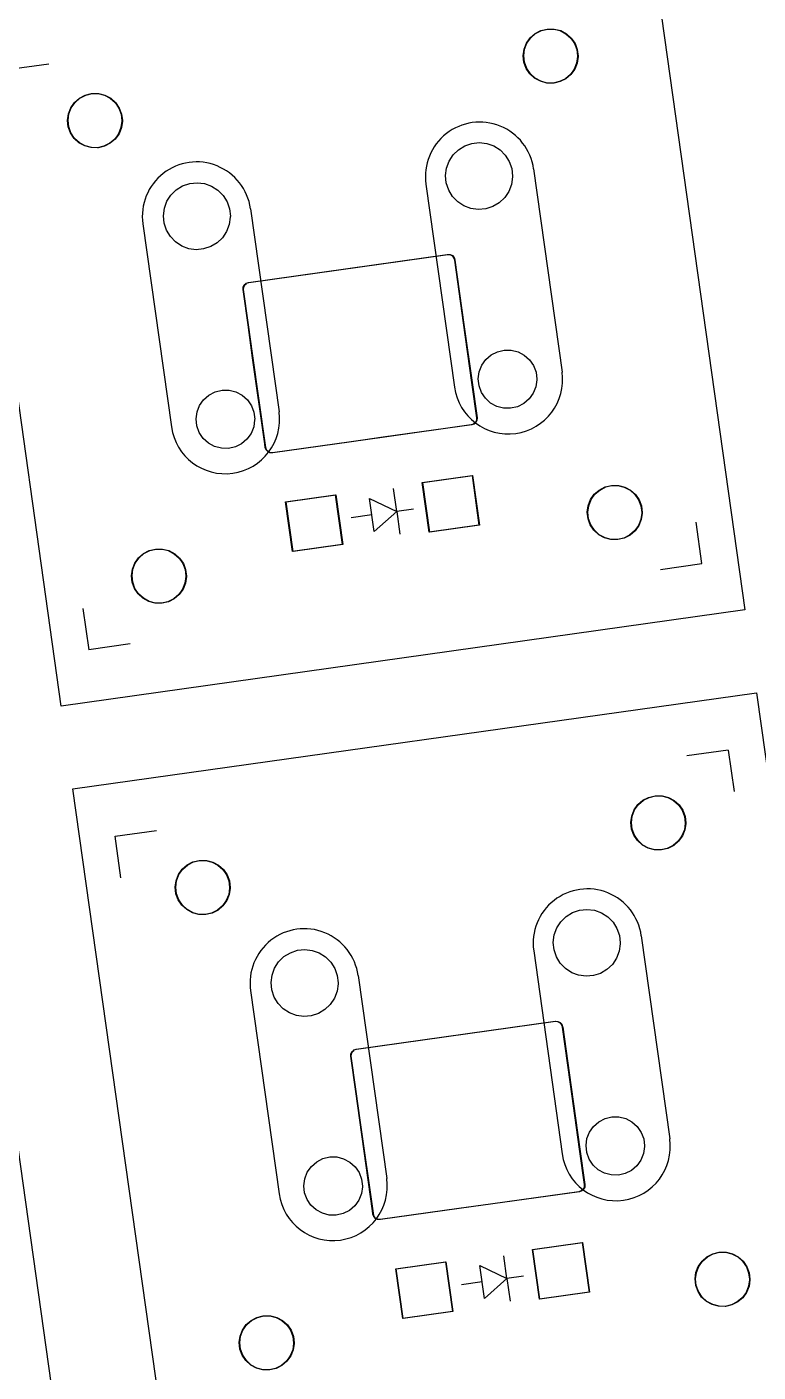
# Model space of a CAD drawing. Header units: inches. Extents: x 5 to 159, y 7 to 116.
# Drawn here: x 29.34 to 46.82, y 54.48 to 86.62 of the extents above; entities that cross this region are included whole.
import ezdxf

# ---------------------------------------------------------------- set-up
doc = ezdxf.new("R2010")
doc.units = ezdxf.units.IN
doc.header["$MEASUREMENT"] = 0
doc.layers.get('0').update_dxf_attribs({"color": 1})
doc.layers.add('KICAD_EXPORT', color=12, linetype='Continuous')

# ---------------------------------------------------------------- blocks, each defined once
blk = doc.blocks.new('switch')
for p, q in [((79.189, 28.239), (79.191, 23.339)), ((81.787, 28.239), (81.788, 23.34)), ((86.023, 28.239), (86.022, 23.34)), ((88.621, 28.239), (88.619, 23.339))]:
    blk.add_line(p, q)
for centre, start, end in [((80.488, 28.239), 0, 180.0351), ((87.322, 28.239), 359.9649, 180), ((80.489, 23.339), 180.0175, 0.0175), ((87.321, 23.339), 179.9825, 359.9825)]:
    blk.add_arc(centre, 1.299, start, end)

msp = doc.modelspace()

# ---------------------------------------------------------------- linework, layer by layer
at = {"layer": 'KICAD_EXPORT', "linetype": 'Continuous'}
for p, q in [((44.205, 89.027), (46.501, 72.687)), ((30.162, 70.391), (27.866, 86.73)), ((41.369, 86.356), (41.487, 86.458)), ((41.382, 86.356), (41.499, 86.458)), ((41.487, 86.458), (41.626, 86.53)), ((41.499, 86.458), (41.638, 86.53)), ((41.626, 86.53), (41.778, 86.567)), ((41.638, 86.53), (41.79, 86.567)), ((41.778, 86.567), (41.934, 86.566)), ((41.79, 86.567), (41.946, 86.566)), ((41.934, 86.566), (42.085, 86.528)), ((41.946, 86.566), (42.098, 86.528)), ((42.085, 86.528), (42.223, 86.455)), ((42.098, 86.528), (42.236, 86.455)), ((42.223, 86.455), (42.34, 86.351)), ((42.236, 86.455), (42.352, 86.351)), ((41.223, 86.083), (41.28, 86.228)), ((41.235, 86.083), (41.292, 86.228)), ((41.28, 86.228), (41.369, 86.356)), ((41.292, 86.228), (41.382, 86.356)), ((42.34, 86.351), (42.429, 86.222)), ((42.352, 86.351), (42.441, 86.222)), ((42.429, 86.222), (42.484, 86.076)), ((42.441, 86.222), (42.496, 86.076)), ((41.203, 85.928), (41.223, 86.083)), ((41.22, 85.772), (41.203, 85.928)), ((41.215, 85.928), (41.235, 86.083)), ((41.232, 85.772), (41.215, 85.928)), ((42.502, 85.907), (42.48, 85.753)), ((42.484, 86.076), (42.502, 85.921)), ((42.515, 85.907), (42.493, 85.753)), ((42.496, 86.076), (42.515, 85.921)), ((42.502, 85.921), (42.502, 85.907)), ((42.515, 85.921), (42.515, 85.907)), ((28.871, 85.599), (29.861, 85.738)), ((41.273, 85.626), (41.22, 85.772)), ((41.286, 85.626), (41.232, 85.772)), ((41.36, 85.496), (41.273, 85.626)), ((41.373, 85.496), (41.286, 85.626)), ((41.476, 85.391), (41.36, 85.496)), ((41.488, 85.391), (41.373, 85.496)), ((42.422, 85.608), (42.331, 85.481)), ((42.434, 85.608), (42.343, 85.481)), ((42.48, 85.753), (42.422, 85.608)), ((42.493, 85.753), (42.434, 85.608)), ((41.613, 85.317), (41.476, 85.391)), ((41.625, 85.317), (41.488, 85.391)), ((41.764, 85.277), (41.613, 85.317)), ((41.776, 85.277), (41.625, 85.317)), ((41.92, 85.274), (41.764, 85.277)), ((41.933, 85.274), (41.776, 85.277)), ((42.073, 85.309), (41.92, 85.274)), ((42.085, 85.309), (41.933, 85.274)), ((42.212, 85.379), (42.073, 85.309)), ((42.224, 85.379), (42.085, 85.309)), ((42.331, 85.481), (42.212, 85.379)), ((42.343, 85.481), (42.224, 85.379)), ((30.478, 84.813), (30.596, 84.915)), ((30.49, 84.813), (30.608, 84.915)), ((30.596, 84.915), (30.735, 84.987)), ((30.608, 84.915), (30.747, 84.987)), ((30.735, 84.987), (30.887, 85.023)), ((30.747, 84.987), (30.899, 85.023)), ((30.887, 85.023), (31.043, 85.023)), ((30.899, 85.023), (31.055, 85.023)), ((31.043, 85.023), (31.194, 84.985)), ((31.055, 85.023), (31.206, 84.985)), ((31.194, 84.985), (31.332, 84.911)), ((31.206, 84.985), (31.344, 84.911)), ((31.332, 84.911), (31.449, 84.808)), ((31.344, 84.911), (31.461, 84.808)), ((30.311, 84.385), (30.332, 84.539)), ((30.323, 84.385), (30.344, 84.539)), ((30.332, 84.539), (30.388, 84.685)), ((30.344, 84.539), (30.401, 84.685)), ((30.388, 84.685), (30.478, 84.813)), ((30.401, 84.685), (30.49, 84.813)), ((31.449, 84.808), (31.537, 84.679)), ((31.461, 84.808), (31.549, 84.679)), ((31.537, 84.679), (31.592, 84.533)), ((31.549, 84.679), (31.605, 84.533)), ((31.592, 84.533), (31.611, 84.378)), ((31.605, 84.533), (31.623, 84.378)), ((30.328, 84.229), (30.311, 84.385)), ((30.341, 84.229), (30.323, 84.385)), ((30.382, 84.083), (30.328, 84.229)), ((30.394, 84.083), (30.341, 84.229)), ((31.589, 84.21), (31.531, 84.065)), ((31.601, 84.21), (31.543, 84.065)), ((31.611, 84.364), (31.589, 84.21)), ((31.623, 84.364), (31.601, 84.21)), ((31.611, 84.378), (31.611, 84.364)), ((31.623, 84.378), (31.623, 84.364)), ((30.469, 83.953), (30.382, 84.083)), ((30.481, 83.953), (30.394, 84.083)), ((30.585, 83.848), (30.469, 83.953)), ((30.597, 83.848), (30.481, 83.953)), ((31.44, 83.938), (31.321, 83.836)), ((31.452, 83.938), (31.333, 83.836)), ((31.531, 84.065), (31.44, 83.938)), ((31.543, 84.065), (31.452, 83.938)), ((30.722, 83.773), (30.585, 83.848)), ((30.734, 83.773), (30.597, 83.848)), ((30.873, 83.734), (30.722, 83.773)), ((30.885, 83.734), (30.734, 83.773)), ((31.029, 83.731), (30.873, 83.734)), ((31.041, 83.731), (30.885, 83.734)), ((31.181, 83.766), (31.029, 83.731)), ((31.194, 83.766), (31.041, 83.731)), ((31.321, 83.836), (31.181, 83.766)), ((31.333, 83.836), (31.194, 83.766)), ((39.527, 83.56), (39.654, 83.684)), ((39.654, 83.684), (39.806, 83.778)), ((39.806, 83.778), (39.975, 83.835)), ((39.975, 83.835), (40.153, 83.854)), ((40.153, 83.854), (40.33, 83.833)), ((40.33, 83.833), (40.498, 83.773)), ((40.498, 83.773), (40.648, 83.677)), ((40.648, 83.677), (40.774, 83.551)), ((39.347, 83.065), (39.369, 83.242)), ((39.369, 83.242), (39.43, 83.41)), ((39.43, 83.41), (39.527, 83.56)), ((40.774, 83.551), (40.868, 83.4)), ((40.868, 83.4), (40.927, 83.231)), ((39.364, 82.888), (39.347, 83.065)), ((40.947, 83.032), (40.922, 82.855)), ((40.927, 83.231), (40.947, 83.054)), ((40.947, 83.054), (40.947, 83.032)), ((32.686, 82.451), (32.783, 82.601)), ((32.783, 82.601), (32.91, 82.726)), ((32.91, 82.726), (33.062, 82.819)), ((33.062, 82.819), (33.231, 82.877)), ((33.231, 82.877), (33.408, 82.895)), ((33.408, 82.895), (33.585, 82.874)), ((33.585, 82.874), (33.753, 82.814)), ((33.753, 82.814), (33.904, 82.719)), ((33.904, 82.719), (34.03, 82.592)), ((39.421, 82.718), (39.364, 82.888)), ((39.513, 82.566), (39.421, 82.718)), ((40.859, 82.688), (40.76, 82.54)), ((40.922, 82.855), (40.859, 82.688)), ((32.603, 82.106), (32.625, 82.283)), ((32.625, 82.283), (32.686, 82.451)), ((34.03, 82.592), (34.124, 82.441)), ((34.124, 82.441), (34.183, 82.273)), ((39.637, 82.437), (39.513, 82.566)), ((39.786, 82.34), (39.637, 82.437)), ((39.953, 82.278), (39.786, 82.34)), ((40.13, 82.254), (39.953, 82.278)), ((40.477, 82.325), (40.308, 82.27)), ((40.631, 82.417), (40.477, 82.325)), ((40.76, 82.54), (40.631, 82.417)), ((32.62, 81.929), (32.603, 82.106)), ((34.202, 82.073), (34.178, 81.896)), ((34.183, 82.273), (34.203, 82.095)), ((34.203, 82.095), (34.202, 82.073)), ((40.308, 82.27), (40.13, 82.254)), ((32.676, 81.76), (32.62, 81.929)), ((32.769, 81.607), (32.676, 81.76)), ((34.114, 81.73), (34.015, 81.581)), ((34.178, 81.896), (34.114, 81.73)), ((32.893, 81.479), (32.769, 81.607)), ((33.042, 81.381), (32.893, 81.479)), ((33.209, 81.319), (33.042, 81.381)), ((33.386, 81.295), (33.209, 81.319)), ((33.564, 81.312), (33.386, 81.295)), ((33.733, 81.367), (33.564, 81.312)), ((33.886, 81.458), (33.733, 81.367)), ((34.015, 81.581), (33.886, 81.458)), ((34.635, 80.514), (39.388, 81.182)), ((34.647, 80.514), (39.4, 81.182)), ((39.388, 81.182), (39.447, 81.178)), ((39.4, 81.182), (39.459, 81.178)), ((39.447, 81.178), (39.499, 81.153)), ((39.459, 81.178), (39.511, 81.153)), ((39.499, 81.153), (39.538, 81.109)), ((39.511, 81.153), (39.55, 81.109)), ((39.538, 81.109), (39.557, 81.054)), ((39.55, 81.109), (39.57, 81.054)), ((39.557, 81.054), (39.559, 81.042)), ((39.559, 81.042), (39.559, 81.042)), ((39.559, 81.042), (39.769, 79.548)), ((39.57, 81.054), (39.571, 81.042)), ((39.571, 81.042), (39.571, 81.042)), ((39.571, 81.042), (39.795, 79.45)), ((34.507, 80.344), (34.51, 80.403)), ((34.51, 80.403), (34.536, 80.455)), ((34.519, 80.344), (34.523, 80.403)), ((34.523, 80.403), (34.548, 80.455)), ((34.536, 80.455), (34.566, 80.482)), ((34.548, 80.455), (34.578, 80.482)), ((34.566, 80.482), (34.58, 80.494)), ((34.578, 80.482), (34.592, 80.494)), ((34.58, 80.494), (34.635, 80.514)), ((34.592, 80.494), (34.647, 80.514)), ((34.625, 79.502), (34.507, 80.344)), ((34.638, 79.502), (34.519, 80.344)), ((34.736, 78.714), (34.625, 79.502)), ((34.625, 79.502), (34.625, 79.502)), ((34.734, 78.816), (34.638, 79.502)), ((34.638, 79.502), (34.638, 79.502)), ((39.769, 79.548), (39.97, 78.121)), ((39.795, 79.45), (39.982, 78.121)), ((35.042, 76.627), (34.734, 78.816)), ((40.309, 78.67), (40.435, 78.781)), ((40.435, 78.781), (40.585, 78.858)), ((40.585, 78.858), (40.748, 78.897)), ((40.748, 78.897), (40.917, 78.896)), ((40.917, 78.896), (41.08, 78.855)), ((41.08, 78.855), (41.228, 78.776)), ((41.228, 78.776), (41.354, 78.665)), ((35.025, 76.66), (34.736, 78.714)), ((40.151, 78.376), (40.212, 78.532)), ((40.212, 78.532), (40.309, 78.67)), ((41.354, 78.665), (41.449, 78.526)), ((41.449, 78.526), (41.509, 78.369)), ((39.97, 78.121), (40.088, 77.279)), ((39.982, 78.121), (40.1, 77.279)), ((40.129, 78.209), (40.151, 78.376)), ((40.147, 78.042), (40.129, 78.209)), ((41.529, 78.187), (41.505, 78.02)), ((41.509, 78.369), (41.529, 78.202)), ((41.529, 78.202), (41.529, 78.187)), ((33.564, 77.711), (33.691, 77.822)), ((33.691, 77.822), (33.841, 77.899)), ((33.841, 77.899), (34.004, 77.938)), ((34.004, 77.938), (34.172, 77.937)), ((34.172, 77.937), (34.335, 77.897)), ((34.335, 77.897), (34.484, 77.818)), ((34.484, 77.818), (34.61, 77.706)), ((40.205, 77.884), (40.147, 78.042)), ((40.299, 77.744), (40.205, 77.884)), ((41.442, 77.864), (41.344, 77.728)), ((41.505, 78.02), (41.442, 77.864)), ((33.407, 77.417), (33.468, 77.574)), ((33.468, 77.574), (33.564, 77.711)), ((34.61, 77.706), (34.705, 77.567)), ((34.705, 77.567), (34.764, 77.41)), ((40.423, 77.631), (40.299, 77.744)), ((40.571, 77.551), (40.423, 77.631)), ((40.734, 77.508), (40.571, 77.551)), ((40.902, 77.505), (40.734, 77.508)), ((41.066, 77.543), (40.902, 77.505)), ((41.216, 77.619), (41.066, 77.543)), ((41.344, 77.728), (41.216, 77.619)), ((33.385, 77.25), (33.407, 77.417)), ((33.403, 77.083), (33.385, 77.25)), ((34.784, 77.228), (34.761, 77.062)), ((34.764, 77.41), (34.785, 77.243)), ((34.785, 77.243), (34.784, 77.228)), ((40.059, 77.168), (40.016, 77.129)), ((40.072, 77.168), (40.028, 77.129)), ((40.085, 77.22), (40.059, 77.168)), ((40.059, 77.168), (40.059, 77.168)), ((40.097, 77.22), (40.072, 77.168)), ((40.072, 77.168), (40.072, 77.168)), ((40.088, 77.279), (40.085, 77.22)), ((40.1, 77.279), (40.097, 77.22)), ((33.461, 76.925), (33.403, 77.083)), ((33.555, 76.786), (33.461, 76.925)), ((34.698, 76.906), (34.6, 76.769)), ((34.761, 77.062), (34.698, 76.906)), ((37.887, 76.818), (37.089, 76.706)), ((37.856, 76.812), (37.101, 76.706)), ((39.973, 77.109), (37.856, 76.812)), ((39.96, 77.109), (37.887, 76.818)), ((40.016, 77.129), (39.96, 77.109)), ((40.028, 77.129), (39.973, 77.109)), ((33.679, 76.672), (33.555, 76.786)), ((33.827, 76.592), (33.679, 76.672)), ((33.99, 76.549), (33.827, 76.592)), ((34.158, 76.547), (33.99, 76.549)), ((34.322, 76.584), (34.158, 76.547)), ((34.472, 76.66), (34.322, 76.584)), ((34.6, 76.769), (34.472, 76.66)), ((35.038, 76.569), (35.025, 76.66)), ((35.057, 76.514), (35.038, 76.569)), ((35.05, 76.569), (35.042, 76.627)), ((35.069, 76.514), (35.05, 76.569)), ((35.096, 76.47), (35.057, 76.514)), ((35.108, 76.47), (35.069, 76.514)), ((37.089, 76.706), (35.207, 76.441)), ((37.101, 76.706), (35.219, 76.441)), ((37.089, 76.706), (37.089, 76.706)), ((37.101, 76.706), (37.101, 76.706)), ((35.149, 76.445), (35.096, 76.47)), ((35.161, 76.445), (35.108, 76.47)), ((35.207, 76.441), (35.149, 76.445)), ((35.219, 76.441), (35.161, 76.445)), ((38.791, 75.733), (39.979, 75.9)), ((38.803, 75.733), (39.991, 75.9)), ((39.979, 75.9), (40.146, 74.712)), ((39.991, 75.9), (40.158, 74.712)), ((38.181, 75.042), (38.104, 75.586)), ((38.958, 74.545), (38.791, 75.733)), ((38.97, 74.545), (38.803, 75.733)), ((42.902, 75.451), (43.02, 75.553)), ((42.914, 75.451), (43.032, 75.553)), ((43.02, 75.553), (43.159, 75.625)), ((43.032, 75.553), (43.171, 75.625)), ((43.159, 75.625), (43.31, 75.661)), ((43.171, 75.625), (43.323, 75.661)), ((43.31, 75.661), (43.467, 75.661)), ((43.323, 75.661), (43.479, 75.661)), ((43.467, 75.661), (43.618, 75.623)), ((43.479, 75.661), (43.63, 75.623)), ((43.618, 75.623), (43.756, 75.549)), ((43.63, 75.623), (43.768, 75.549)), ((43.756, 75.549), (43.873, 75.446)), ((43.768, 75.549), (43.885, 75.446)), ((35.523, 75.274), (36.711, 75.441)), ((35.69, 74.086), (35.523, 75.274)), ((35.535, 75.274), (36.723, 75.441)), ((35.702, 74.086), (35.535, 75.274)), ((36.711, 75.441), (36.878, 74.253)), ((36.723, 75.441), (36.89, 74.253)), ((37.642, 74.562), (37.531, 75.354)), ((37.531, 75.354), (38.181, 75.042)), ((42.756, 75.177), (42.812, 75.323)), ((42.768, 75.177), (42.824, 75.323)), ((42.812, 75.323), (42.902, 75.451)), ((42.824, 75.323), (42.914, 75.451)), ((43.873, 75.446), (43.961, 75.317)), ((43.885, 75.446), (43.973, 75.317)), ((43.961, 75.317), (44.016, 75.171)), ((43.973, 75.317), (44.029, 75.171)), ((37.587, 74.958), (37.092, 74.889)), ((38.181, 75.042), (37.642, 74.562)), ((38.577, 75.097), (38.181, 75.042)), ((38.181, 75.042), (38.257, 74.497)), ((42.735, 75.023), (42.756, 75.177)), ((42.752, 74.867), (42.735, 75.023)), ((42.747, 75.023), (42.768, 75.177)), ((42.764, 74.867), (42.747, 75.023)), ((44.035, 75.002), (44.013, 74.847)), ((44.016, 75.171), (44.035, 75.016)), ((44.047, 75.002), (44.025, 74.847)), ((44.029, 75.171), (44.047, 75.016)), ((44.035, 75.016), (44.035, 75.002)), ((44.047, 75.016), (44.047, 75.002)), ((40.146, 74.712), (38.958, 74.545)), ((40.158, 74.712), (38.97, 74.545)), ((42.806, 74.721), (42.752, 74.867)), ((42.818, 74.721), (42.764, 74.867)), ((42.893, 74.591), (42.806, 74.721)), ((42.905, 74.591), (42.818, 74.721)), ((43.009, 74.486), (42.893, 74.591)), ((43.021, 74.486), (42.905, 74.591)), ((43.864, 74.576), (43.745, 74.474)), ((43.876, 74.576), (43.757, 74.474)), ((43.955, 74.703), (43.864, 74.576)), ((43.967, 74.703), (43.876, 74.576)), ((44.013, 74.847), (43.955, 74.703)), ((44.025, 74.847), (43.967, 74.703)), ((45.476, 73.795), (45.336, 74.785)), ((36.878, 74.253), (35.69, 74.086)), ((36.89, 74.253), (35.702, 74.086)), ((43.146, 74.411), (43.009, 74.486)), ((43.158, 74.411), (43.021, 74.486)), ((43.297, 74.372), (43.146, 74.411)), ((43.309, 74.372), (43.158, 74.411)), ((43.453, 74.369), (43.297, 74.372)), ((43.465, 74.369), (43.309, 74.372)), ((43.605, 74.404), (43.453, 74.369)), ((43.617, 74.404), (43.465, 74.369)), ((43.745, 74.474), (43.605, 74.404)), ((43.757, 74.474), (43.617, 74.404)), ((31.918, 73.804), (32.007, 73.932)), ((31.93, 73.804), (32.02, 73.932)), ((32.007, 73.932), (32.125, 74.035)), ((32.02, 73.932), (32.137, 74.035)), ((32.125, 74.035), (32.264, 74.106)), ((32.137, 74.035), (32.276, 74.106)), ((32.264, 74.106), (32.416, 74.143)), ((32.276, 74.106), (32.428, 74.143)), ((32.416, 74.143), (32.572, 74.142)), ((32.428, 74.143), (32.584, 74.142)), ((32.572, 74.142), (32.723, 74.104)), ((32.584, 74.142), (32.736, 74.104)), ((32.723, 74.104), (32.861, 74.031)), ((32.736, 74.104), (32.874, 74.031)), ((32.861, 74.031), (32.978, 73.927)), ((32.874, 74.031), (32.99, 73.927)), ((32.978, 73.927), (33.066, 73.798)), ((32.99, 73.927), (33.079, 73.798)), ((31.84, 73.504), (31.861, 73.659)), ((31.853, 73.504), (31.873, 73.659)), ((31.861, 73.659), (31.918, 73.804)), ((31.873, 73.659), (31.93, 73.804)), ((33.066, 73.798), (33.122, 73.652)), ((33.079, 73.798), (33.134, 73.652)), ((33.122, 73.652), (33.14, 73.497)), ((33.134, 73.652), (33.153, 73.497)), ((44.485, 73.656), (45.476, 73.795)), ((31.858, 73.349), (31.84, 73.504)), ((31.87, 73.349), (31.853, 73.504)), ((31.911, 73.202), (31.858, 73.349)), ((31.923, 73.202), (31.87, 73.349)), ((33.118, 73.329), (33.06, 73.184)), ((33.13, 73.329), (33.072, 73.184)), ((33.14, 73.483), (33.118, 73.329)), ((33.152, 73.483), (33.13, 73.329)), ((33.14, 73.497), (33.14, 73.483)), ((33.153, 73.497), (33.152, 73.483)), ((31.998, 73.072), (31.911, 73.202)), ((32.011, 73.072), (31.923, 73.202)), ((32.114, 72.967), (31.998, 73.072)), ((32.126, 72.967), (32.011, 73.072)), ((32.251, 72.893), (32.114, 72.967)), ((32.263, 72.893), (32.126, 72.967)), ((32.85, 72.956), (32.711, 72.885)), ((32.862, 72.956), (32.723, 72.885)), ((32.969, 73.057), (32.85, 72.956)), ((32.981, 73.057), (32.862, 72.956)), ((33.06, 73.184), (32.969, 73.057)), ((33.072, 73.184), (32.981, 73.057)), ((46.501, 72.687), (30.162, 70.391)), ((30.68, 72.725), (30.819, 71.735)), ((32.402, 72.853), (32.251, 72.893)), ((32.414, 72.853), (32.263, 72.893)), ((32.558, 72.851), (32.402, 72.853)), ((32.571, 72.851), (32.414, 72.853)), ((32.711, 72.885), (32.558, 72.851)), ((32.723, 72.885), (32.571, 72.851)), ((31.81, 71.874), (30.819, 71.735)), ((30.44, 68.411), (46.78, 70.707)), ((46.78, 70.707), (49.076, 54.367)), ((46.102, 69.339), (45.111, 69.199)), ((46.102, 69.338), (46.241, 68.348)), ((32.737, 52.071), (30.44, 68.411)), ((43.944, 68.036), (44.062, 68.139)), ((43.956, 68.036), (44.074, 68.139)), ((44.062, 68.139), (44.201, 68.21)), ((44.074, 68.139), (44.213, 68.21)), ((44.201, 68.21), (44.353, 68.247)), ((44.213, 68.21), (44.365, 68.247)), ((44.353, 68.247), (44.509, 68.246)), ((44.365, 68.247), (44.521, 68.246)), ((44.509, 68.246), (44.66, 68.208)), ((44.521, 68.246), (44.672, 68.208)), ((44.66, 68.208), (44.798, 68.135)), ((44.672, 68.208), (44.81, 68.135)), ((44.798, 68.135), (44.915, 68.031)), ((44.81, 68.135), (44.927, 68.031)), ((43.798, 67.763), (43.854, 67.908)), ((43.81, 67.763), (43.866, 67.908)), ((43.854, 67.908), (43.944, 68.036)), ((43.866, 67.908), (43.956, 68.036)), ((44.915, 68.031), (45.003, 67.902)), ((44.927, 68.031), (45.015, 67.902)), ((45.003, 67.902), (45.059, 67.756)), ((45.015, 67.902), (45.071, 67.756)), ((43.777, 67.608), (43.798, 67.763)), ((43.794, 67.453), (43.777, 67.608)), ((43.789, 67.608), (43.81, 67.763)), ((43.807, 67.453), (43.789, 67.608)), ((45.077, 67.587), (45.055, 67.433)), ((45.059, 67.756), (45.077, 67.601)), ((45.089, 67.587), (45.067, 67.433)), ((45.071, 67.756), (45.089, 67.601)), ((45.077, 67.601), (45.077, 67.587)), ((45.089, 67.601), (45.089, 67.587)), ((31.446, 67.279), (32.436, 67.418)), ((31.585, 66.288), (31.446, 67.279)), ((43.848, 67.306), (43.794, 67.453)), ((43.86, 67.306), (43.807, 67.453)), ((43.935, 67.176), (43.848, 67.306)), ((43.947, 67.176), (43.86, 67.306)), ((44.051, 67.071), (43.935, 67.176)), ((44.063, 67.071), (43.947, 67.176)), ((44.997, 67.288), (44.906, 67.161)), ((45.009, 67.288), (44.918, 67.161)), ((45.055, 67.433), (44.997, 67.288)), ((45.067, 67.433), (45.009, 67.288)), ((44.188, 66.997), (44.051, 67.071)), ((44.2, 66.997), (44.063, 67.071)), ((44.339, 66.957), (44.188, 66.997)), ((44.351, 66.957), (44.2, 66.997)), ((44.495, 66.955), (44.339, 66.957)), ((44.507, 66.955), (44.351, 66.957)), ((44.647, 66.989), (44.495, 66.955)), ((44.659, 66.989), (44.507, 66.955)), ((44.787, 67.06), (44.647, 66.989)), ((44.799, 67.06), (44.659, 66.989)), ((44.906, 67.161), (44.787, 67.06)), ((44.918, 67.161), (44.799, 67.06)), ((33.053, 66.493), (33.171, 66.595)), ((33.065, 66.493), (33.183, 66.595)), ((33.171, 66.595), (33.309, 66.667)), ((33.183, 66.595), (33.322, 66.667)), ((33.309, 66.667), (33.461, 66.704)), ((33.322, 66.667), (33.473, 66.704)), ((33.461, 66.704), (33.617, 66.703)), ((33.473, 66.704), (33.63, 66.703)), ((33.617, 66.703), (33.769, 66.665)), ((33.63, 66.703), (33.781, 66.665)), ((33.769, 66.665), (33.907, 66.592)), ((33.781, 66.665), (33.919, 66.592)), ((33.907, 66.592), (34.023, 66.488)), ((33.919, 66.592), (34.036, 66.488)), ((32.886, 66.065), (32.906, 66.219)), ((32.898, 66.065), (32.919, 66.219)), ((32.906, 66.219), (32.963, 66.365)), ((32.919, 66.219), (32.975, 66.365)), ((32.963, 66.365), (33.053, 66.493)), ((32.975, 66.365), (33.065, 66.493)), ((34.023, 66.488), (34.112, 66.359)), ((34.036, 66.488), (34.124, 66.359)), ((34.112, 66.359), (34.167, 66.213)), ((34.124, 66.359), (34.179, 66.213)), ((34.167, 66.213), (34.186, 66.058)), ((34.179, 66.213), (34.198, 66.058)), ((32.903, 65.909), (32.886, 66.065)), ((32.915, 65.909), (32.898, 66.065)), ((32.957, 65.763), (32.903, 65.909)), ((32.969, 65.763), (32.915, 65.909)), ((34.164, 65.89), (34.105, 65.745)), ((34.176, 65.89), (34.118, 65.745)), ((34.186, 66.044), (34.164, 65.89)), ((34.198, 66.044), (34.176, 65.89)), ((34.186, 66.058), (34.186, 66.044)), ((34.198, 66.058), (34.198, 66.044)), ((33.044, 65.633), (32.957, 65.763)), ((33.056, 65.633), (32.969, 65.763)), ((33.159, 65.528), (33.044, 65.633)), ((33.172, 65.528), (33.056, 65.633)), ((34.014, 65.618), (33.896, 65.516)), ((34.027, 65.618), (33.908, 65.516)), ((34.105, 65.745), (34.014, 65.618)), ((34.118, 65.745), (34.027, 65.618)), ((33.297, 65.453), (33.159, 65.528)), ((33.309, 65.453), (33.172, 65.528)), ((33.448, 65.414), (33.297, 65.453)), ((33.46, 65.414), (33.309, 65.453)), ((33.604, 65.411), (33.448, 65.414)), ((33.616, 65.411), (33.46, 65.414)), ((33.756, 65.446), (33.604, 65.411)), ((33.768, 65.446), (33.616, 65.411)), ((33.896, 65.516), (33.756, 65.446)), ((33.908, 65.516), (33.768, 65.446)), ((42.102, 65.24), (42.229, 65.364)), ((42.229, 65.364), (42.381, 65.458)), ((42.381, 65.458), (42.55, 65.515)), ((42.55, 65.515), (42.727, 65.534)), ((42.727, 65.534), (42.904, 65.513)), ((42.904, 65.513), (43.072, 65.453)), ((43.072, 65.453), (43.223, 65.357)), ((43.223, 65.357), (43.349, 65.231)), ((41.922, 64.745), (41.944, 64.922)), ((41.944, 64.922), (42.005, 65.09)), ((42.005, 65.09), (42.102, 65.24)), ((43.349, 65.231), (43.443, 65.08)), ((43.443, 65.08), (43.502, 64.911)), ((41.939, 64.568), (41.922, 64.745)), ((43.521, 64.712), (43.496, 64.535)), ((43.502, 64.911), (43.522, 64.734)), ((43.522, 64.734), (43.521, 64.712)), ((35.261, 64.131), (35.357, 64.281)), ((35.357, 64.281), (35.485, 64.406)), ((35.485, 64.406), (35.637, 64.499)), ((35.637, 64.499), (35.806, 64.557)), ((35.806, 64.557), (35.983, 64.575)), ((35.983, 64.575), (36.16, 64.554)), ((36.16, 64.554), (36.328, 64.494)), ((36.328, 64.494), (36.479, 64.399)), ((36.479, 64.399), (36.604, 64.272)), ((41.995, 64.398), (41.939, 64.568)), ((42.088, 64.246), (41.995, 64.398)), ((43.433, 64.368), (43.334, 64.22)), ((43.496, 64.535), (43.433, 64.368)), ((35.177, 63.787), (35.2, 63.963)), ((35.2, 63.963), (35.261, 64.131)), ((36.604, 64.272), (36.699, 64.121)), ((36.699, 64.121), (36.757, 63.953)), ((42.212, 64.118), (42.088, 64.246)), ((42.361, 64.02), (42.212, 64.118)), ((42.528, 63.958), (42.361, 64.02)), ((42.705, 63.934), (42.528, 63.958)), ((43.052, 64.005), (42.882, 63.95)), ((43.205, 64.097), (43.052, 64.005)), ((43.334, 64.22), (43.205, 64.097)), ((35.195, 63.609), (35.177, 63.787)), ((36.777, 63.753), (36.752, 63.576)), ((36.757, 63.953), (36.777, 63.775)), ((36.777, 63.775), (36.777, 63.753)), ((42.882, 63.95), (42.705, 63.934)), ((28.591, 63.606), (30.887, 47.267)), ((35.251, 63.44), (35.195, 63.609)), ((35.343, 63.287), (35.251, 63.44)), ((36.689, 63.41), (36.59, 63.261)), ((36.752, 63.576), (36.689, 63.41)), ((35.467, 63.159), (35.343, 63.287)), ((35.617, 63.061), (35.467, 63.159)), ((35.784, 62.999), (35.617, 63.061)), ((35.961, 62.976), (35.784, 62.999)), ((36.308, 63.047), (36.138, 62.992)), ((36.461, 63.138), (36.308, 63.047)), ((36.59, 63.261), (36.461, 63.138)), ((36.138, 62.992), (35.961, 62.976)), ((37.209, 62.194), (41.963, 62.862)), ((37.222, 62.194), (41.975, 62.862)), ((41.963, 62.862), (42.021, 62.858)), ((41.975, 62.862), (42.033, 62.858)), ((42.021, 62.858), (42.074, 62.833)), ((42.033, 62.858), (42.086, 62.833)), ((42.074, 62.833), (42.113, 62.789)), ((42.086, 62.833), (42.125, 62.789)), ((42.113, 62.789), (42.132, 62.734)), ((42.125, 62.789), (42.144, 62.734)), ((42.132, 62.734), (42.134, 62.722)), ((42.134, 62.722), (42.134, 62.722)), ((42.134, 62.722), (42.325, 61.361)), ((42.144, 62.734), (42.146, 62.722)), ((42.146, 62.722), (42.146, 62.722)), ((42.146, 62.722), (42.348, 61.287)), ((37.082, 62.024), (37.085, 62.083)), ((37.085, 62.083), (37.111, 62.135)), ((37.094, 62.024), (37.097, 62.083)), ((37.097, 62.083), (37.123, 62.135)), ((37.111, 62.135), (37.144, 62.165)), ((37.123, 62.135), (37.156, 62.165)), ((37.144, 62.165), (37.154, 62.174)), ((37.154, 62.174), (37.209, 62.194)), ((37.156, 62.165), (37.166, 62.174)), ((37.166, 62.174), (37.222, 62.194)), ((37.2, 61.183), (37.082, 62.024)), ((37.212, 61.183), (37.094, 62.024)), ((37.2, 61.182), (37.2, 61.183)), ((37.297, 60.496), (37.2, 61.182)), ((37.212, 61.182), (37.212, 61.183)), ((37.309, 60.496), (37.212, 61.182)), ((42.325, 61.361), (42.544, 59.805)), ((42.348, 61.287), (42.556, 59.805)), ((37.601, 58.329), (37.297, 60.496)), ((37.621, 58.272), (37.309, 60.496)), ((42.883, 60.35), (43.01, 60.461)), ((43.01, 60.461), (43.16, 60.538)), ((43.16, 60.538), (43.323, 60.577)), ((43.323, 60.577), (43.491, 60.576)), ((43.491, 60.576), (43.654, 60.535)), ((43.654, 60.535), (43.803, 60.456)), ((43.803, 60.456), (43.929, 60.345)), ((42.726, 60.056), (42.787, 60.212)), ((42.787, 60.212), (42.883, 60.35)), ((43.929, 60.345), (44.024, 60.206)), ((44.024, 60.206), (44.083, 60.049)), ((42.544, 59.805), (42.663, 58.959)), ((42.556, 59.805), (42.675, 58.959)), ((42.704, 59.889), (42.726, 60.056)), ((42.722, 59.722), (42.704, 59.889)), ((44.103, 59.867), (44.08, 59.7)), ((44.083, 60.049), (44.104, 59.882)), ((44.104, 59.882), (44.103, 59.867)), ((36.139, 59.391), (36.266, 59.502)), ((36.266, 59.502), (36.415, 59.579)), ((36.415, 59.579), (36.579, 59.618)), ((36.579, 59.618), (36.747, 59.618)), ((36.747, 59.618), (36.91, 59.577)), ((36.91, 59.577), (37.059, 59.498)), ((37.059, 59.498), (37.184, 59.386)), ((42.78, 59.564), (42.722, 59.722)), ((42.874, 59.424), (42.78, 59.564)), ((44.017, 59.544), (43.919, 59.408)), ((44.08, 59.7), (44.017, 59.544)), ((35.981, 59.097), (36.042, 59.254)), ((36.042, 59.254), (36.139, 59.391)), ((37.184, 59.386), (37.28, 59.247)), ((37.28, 59.247), (37.339, 59.09)), ((42.998, 59.311), (42.874, 59.424)), ((43.146, 59.231), (42.998, 59.311)), ((43.309, 59.188), (43.146, 59.231)), ((43.477, 59.186), (43.309, 59.188)), ((43.641, 59.223), (43.477, 59.186)), ((43.791, 59.299), (43.641, 59.223)), ((43.919, 59.408), (43.791, 59.299)), ((35.959, 58.93), (35.981, 59.097)), ((35.978, 58.763), (35.959, 58.93)), ((37.359, 58.908), (37.335, 58.742)), ((37.339, 59.09), (37.359, 58.923)), ((37.359, 58.923), (37.359, 58.908)), ((42.634, 58.848), (42.59, 58.809)), ((42.646, 58.848), (42.602, 58.809)), ((42.659, 58.9), (42.634, 58.848)), ((42.634, 58.848), (42.634, 58.848)), ((42.672, 58.9), (42.646, 58.848)), ((42.646, 58.848), (42.646, 58.848)), ((42.663, 58.959), (42.659, 58.9)), ((42.675, 58.959), (42.672, 58.9)), ((36.036, 58.605), (35.978, 58.763)), ((36.129, 58.466), (36.036, 58.605)), ((37.273, 58.586), (37.175, 58.449)), ((37.335, 58.742), (37.273, 58.586)), ((40.48, 58.499), (39.675, 58.386)), ((42.535, 58.789), (40.418, 58.492)), ((42.547, 58.789), (40.48, 58.499)), ((42.59, 58.809), (42.535, 58.789)), ((42.602, 58.809), (42.547, 58.789)), ((36.254, 58.352), (36.129, 58.466)), ((36.402, 58.272), (36.254, 58.352)), ((36.564, 58.23), (36.402, 58.272)), ((36.732, 58.227), (36.564, 58.23)), ((36.896, 58.264), (36.732, 58.227)), ((37.047, 58.34), (36.896, 58.264)), ((37.175, 58.449), (37.047, 58.34)), ((37.612, 58.249), (37.601, 58.329)), ((37.632, 58.194), (37.612, 58.249)), ((37.625, 58.249), (37.621, 58.272)), ((37.644, 58.194), (37.625, 58.249)), ((37.671, 58.15), (37.632, 58.194)), ((37.683, 58.15), (37.644, 58.194)), ((39.663, 58.386), (37.782, 58.121)), ((39.675, 58.386), (37.794, 58.121)), ((40.418, 58.492), (39.663, 58.386)), ((39.663, 58.386), (39.663, 58.386)), ((39.675, 58.386), (39.675, 58.386)), ((37.723, 58.125), (37.671, 58.15)), ((37.736, 58.125), (37.683, 58.15)), ((37.782, 58.121), (37.723, 58.125)), ((37.794, 58.121), (37.736, 58.125)), ((41.423, 57.407), (42.611, 57.574)), ((41.435, 57.407), (42.623, 57.574)), ((42.611, 57.574), (42.778, 56.386)), ((42.623, 57.574), (42.79, 56.386)), ((40.813, 56.716), (40.736, 57.26)), ((41.59, 56.219), (41.423, 57.407)), ((41.602, 56.219), (41.435, 57.407)), ((45.477, 57.131), (45.595, 57.233)), ((45.489, 57.131), (45.607, 57.233)), ((45.595, 57.233), (45.733, 57.305)), ((45.607, 57.233), (45.745, 57.305)), ((45.733, 57.305), (45.885, 57.341)), ((45.745, 57.305), (45.897, 57.341)), ((45.885, 57.341), (46.041, 57.341)), ((45.897, 57.341), (46.053, 57.341)), ((46.041, 57.341), (46.193, 57.303)), ((46.053, 57.341), (46.205, 57.303)), ((46.193, 57.303), (46.331, 57.23)), ((46.205, 57.303), (46.343, 57.23)), ((46.331, 57.23), (46.447, 57.126)), ((46.343, 57.23), (46.459, 57.126)), ((38.155, 56.948), (39.343, 57.115)), ((38.322, 55.76), (38.155, 56.948)), ((38.167, 56.948), (39.355, 57.115)), ((38.334, 55.76), (38.167, 56.948)), ((39.343, 57.115), (39.51, 55.927)), ((39.355, 57.115), (39.522, 55.927)), ((40.163, 57.028), (40.813, 56.716)), ((40.274, 56.236), (40.163, 57.028)), ((45.33, 56.857), (45.387, 57.003)), ((45.342, 56.857), (45.399, 57.003)), ((45.387, 57.003), (45.477, 57.131)), ((45.399, 57.003), (45.489, 57.131)), ((46.447, 57.126), (46.536, 56.997)), ((46.459, 57.126), (46.548, 56.997)), ((46.536, 56.997), (46.591, 56.851)), ((46.548, 56.997), (46.603, 56.851)), ((40.219, 56.632), (39.724, 56.562)), ((40.813, 56.716), (40.274, 56.236)), ((41.209, 56.771), (40.813, 56.716)), ((40.813, 56.716), (40.889, 56.171)), ((45.31, 56.703), (45.33, 56.857)), ((45.327, 56.547), (45.31, 56.703)), ((45.322, 56.703), (45.342, 56.857)), ((45.339, 56.547), (45.322, 56.703)), ((46.61, 56.682), (46.588, 56.528)), ((46.591, 56.851), (46.61, 56.696)), ((46.622, 56.682), (46.6, 56.528)), ((46.603, 56.851), (46.622, 56.696)), ((46.61, 56.696), (46.61, 56.682)), ((46.622, 56.696), (46.622, 56.682)), ((42.778, 56.386), (41.59, 56.219)), ((42.79, 56.386), (41.602, 56.219)), ((45.381, 56.401), (45.327, 56.547)), ((45.393, 56.401), (45.339, 56.547)), ((45.468, 56.271), (45.381, 56.401)), ((45.48, 56.271), (45.393, 56.401)), ((45.583, 56.166), (45.468, 56.271)), ((45.595, 56.166), (45.48, 56.271)), ((46.438, 56.256), (46.32, 56.154)), ((46.45, 56.256), (46.332, 56.154)), ((46.529, 56.383), (46.438, 56.256)), ((46.541, 56.383), (46.45, 56.256)), ((46.588, 56.528), (46.529, 56.383)), ((46.6, 56.528), (46.541, 56.383)), ((39.51, 55.927), (38.322, 55.76)), ((39.522, 55.927), (38.334, 55.76)), ((45.721, 56.091), (45.583, 56.166)), ((45.733, 56.091), (45.595, 56.166)), ((45.872, 56.052), (45.721, 56.091)), ((45.884, 56.052), (45.733, 56.091)), ((46.028, 56.049), (45.872, 56.052)), ((46.04, 56.049), (45.884, 56.052)), ((46.18, 56.084), (46.028, 56.049)), ((46.192, 56.084), (46.04, 56.049)), ((46.32, 56.154), (46.18, 56.084)), ((46.332, 56.154), (46.192, 56.084)), ((34.492, 55.484), (34.582, 55.612)), ((34.504, 55.484), (34.594, 55.612)), ((34.582, 55.612), (34.7, 55.715)), ((34.594, 55.612), (34.712, 55.715)), ((34.7, 55.715), (34.839, 55.786)), ((34.712, 55.715), (34.851, 55.786)), ((34.839, 55.786), (34.99, 55.823)), ((34.851, 55.786), (35.003, 55.823)), ((34.99, 55.823), (35.147, 55.822)), ((35.003, 55.823), (35.159, 55.822)), ((35.147, 55.822), (35.298, 55.784)), ((35.159, 55.822), (35.31, 55.784)), ((35.298, 55.784), (35.436, 55.711)), ((35.31, 55.784), (35.448, 55.711)), ((35.436, 55.711), (35.553, 55.607)), ((35.448, 55.711), (35.565, 55.607)), ((35.553, 55.607), (35.641, 55.478)), ((35.565, 55.607), (35.653, 55.478)), ((34.415, 55.184), (34.436, 55.339)), ((34.427, 55.184), (34.448, 55.339)), ((34.436, 55.339), (34.492, 55.484)), ((34.448, 55.339), (34.504, 55.484)), ((35.641, 55.478), (35.696, 55.332)), ((35.653, 55.478), (35.709, 55.332)), ((35.696, 55.332), (35.715, 55.177)), ((35.709, 55.332), (35.727, 55.177)), ((34.432, 55.029), (34.415, 55.184)), ((34.444, 55.029), (34.427, 55.184)), ((34.486, 54.882), (34.432, 55.029)), ((34.498, 54.882), (34.444, 55.029)), ((35.693, 55.009), (35.635, 54.864)), ((35.705, 55.009), (35.647, 54.864)), ((35.715, 55.163), (35.693, 55.009)), ((35.727, 55.163), (35.705, 55.009)), ((35.715, 55.177), (35.715, 55.163)), ((35.727, 55.177), (35.727, 55.163)), ((34.573, 54.752), (34.486, 54.882)), ((34.585, 54.752), (34.498, 54.882)), ((34.689, 54.647), (34.573, 54.752)), ((34.701, 54.647), (34.585, 54.752)), ((34.826, 54.573), (34.689, 54.647)), ((34.838, 54.573), (34.701, 54.647)), ((35.544, 54.737), (35.425, 54.636)), ((35.556, 54.737), (35.437, 54.636)), ((35.635, 54.864), (35.544, 54.737)), ((35.647, 54.864), (35.556, 54.737)), ((34.977, 54.533), (34.826, 54.573)), ((34.989, 54.533), (34.838, 54.573)), ((35.133, 54.531), (34.977, 54.533)), ((35.145, 54.531), (34.989, 54.533)), ((35.285, 54.566), (35.133, 54.531)), ((35.297, 54.566), (35.145, 54.531)), ((35.425, 54.636), (35.285, 54.566)), ((35.437, 54.636), (35.297, 54.566))]:
    msp.add_line(p, q, dxfattribs=at)

# ---------------------------------------------------------------- block references
at = {"rotation": 7.999818043628953}
for p in [(-42.377, 42.927), (-39.803, 24.607)]:
    msp.add_blockref('switch', p, dxfattribs=at)

doc.saveas('drawing.dxf')
